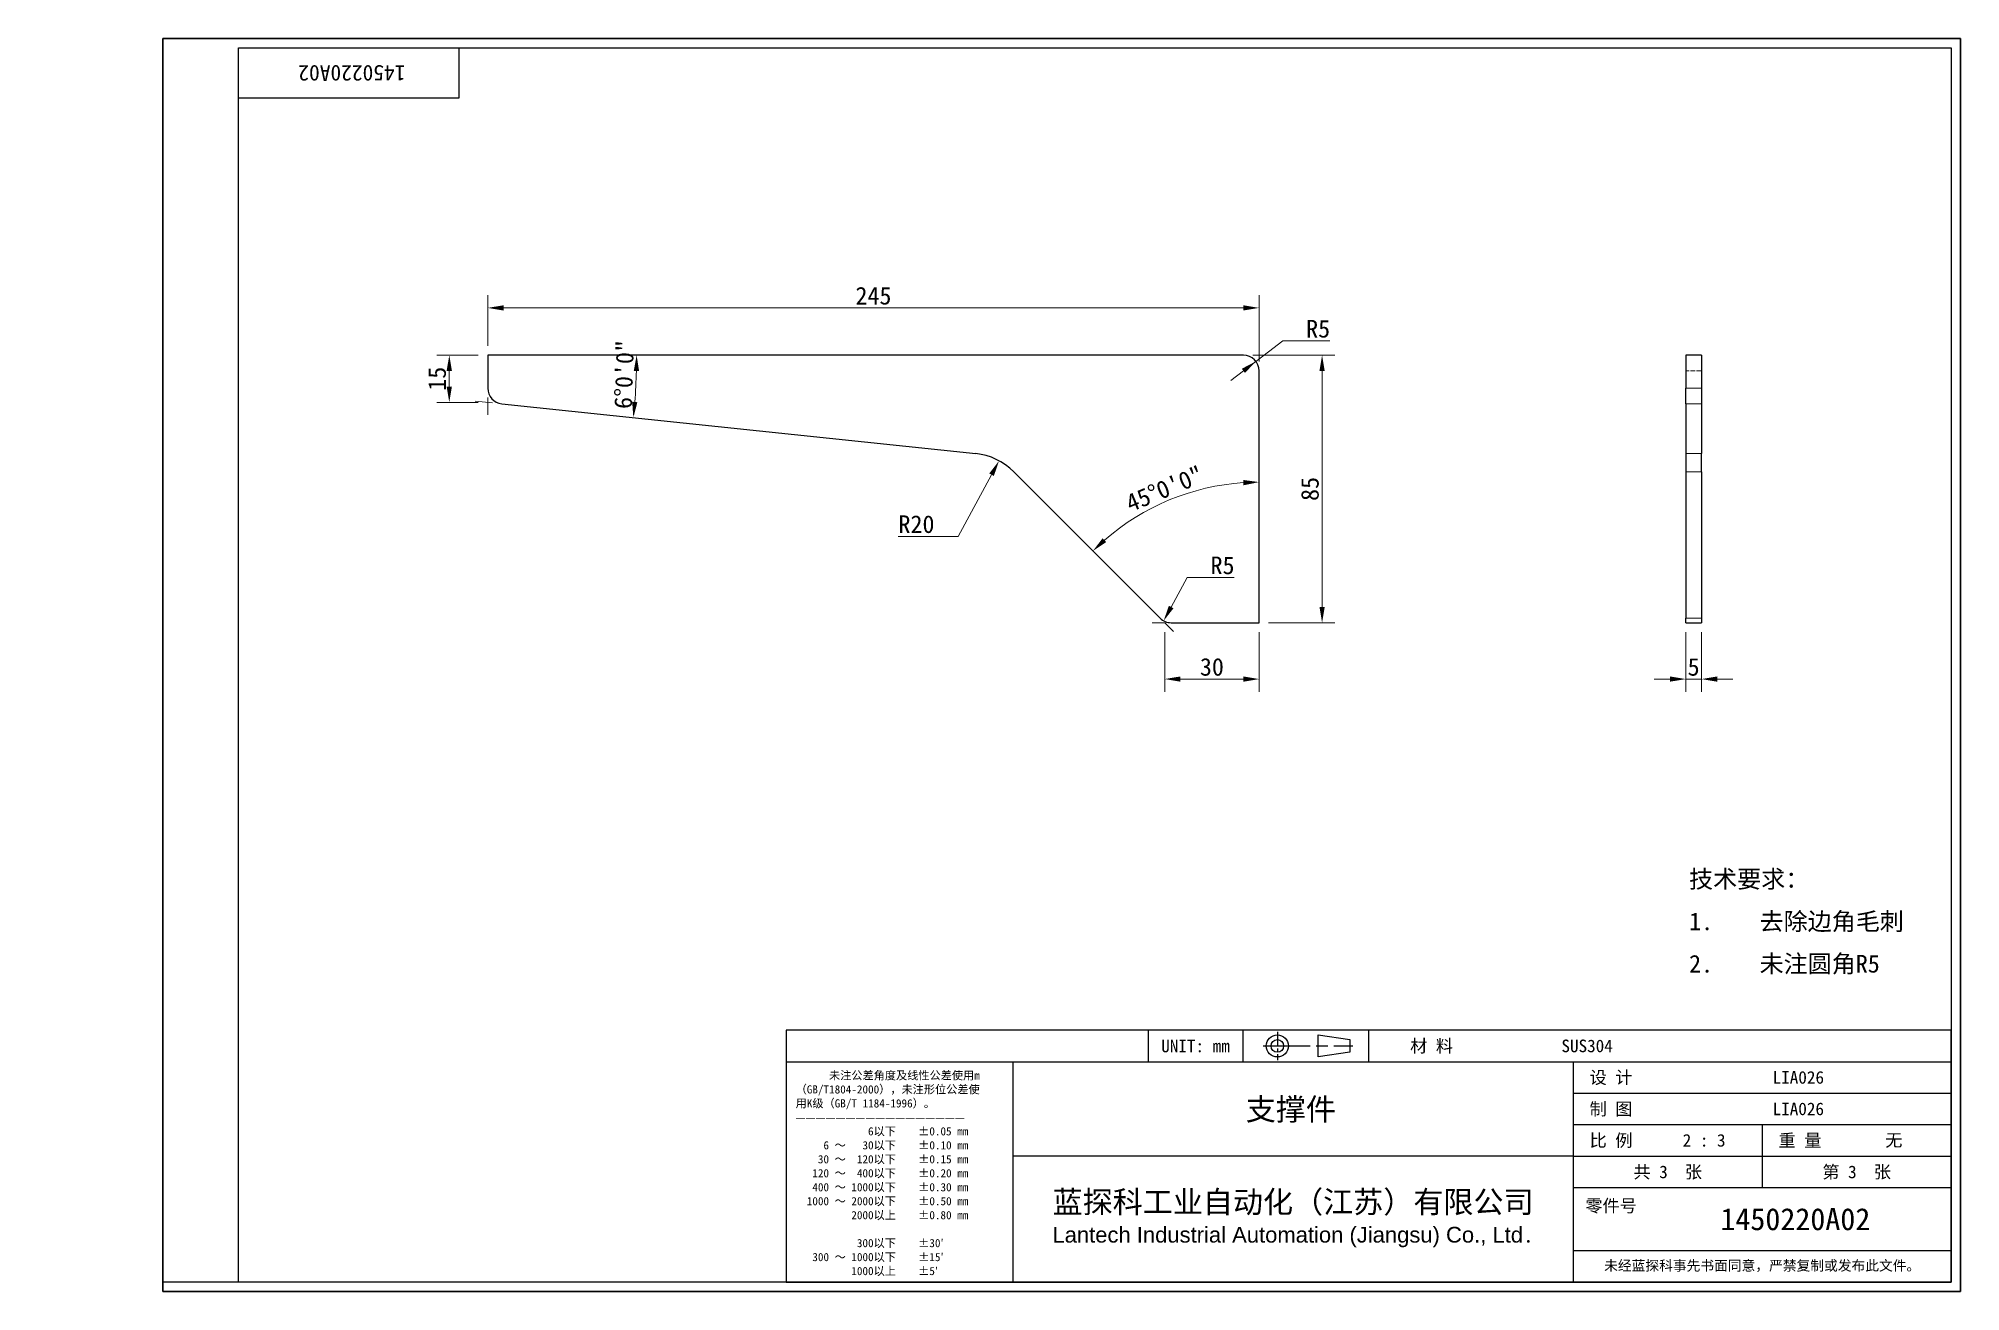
# Model space of a CAD drawing. Header units: millimetres. Extents: x -28 to 583, y 11 to 409.
import ezdxf
from ezdxf.enums import TextEntityAlignment as Align

# ---------------------------------------------------------------- set-up
doc = ezdxf.new("R2010")
doc.units = ezdxf.units.MM
doc.header["$LTSCALE"] = 2
doc.linetypes.add('CHAIN', pattern=[0.3543, 0.2362, -0.0295, 0.0591, -0.0295])
doc.linetypes.add('DASHED', pattern=[0.2067, 0.1654, -0.0413])
for name, color, linetype, lineweight in [('1', 7, 'Continuous', 18), ('可见 (ISO)', 7, 'Continuous', 25), ('可见窄的 (ISO)', 7, 'Continuous', 18), ('图框 (ISO)', 7, 'Continuous', 35), ('标题 (ISO)', 7, 'Continuous', 25)]:
    doc.layers.add(name, color=color, linetype=linetype, lineweight=lineweight)
for name, color, linetype, lineweight, true_color in [('尺寸 (ISO)', 7, 'Continuous', 18, 0x008000), ('符号 (ISO)', 7, 'Continuous', 18, 0x008000), ('隐藏窄的 (ISO)', 5, 'DASHED', 18, 0x0000ff)]:
    doc.layers.add(name, color=color, linetype=linetype, lineweight=lineweight, true_color=true_color)
doc.styles.add('文本样式164', font='SimSun.ttf')
doc.styles.add('文本样式165', font='SimSun.ttf')
doc.styles.add('文本样式74', font='SimSun.ttf')
doc.styles.add('最新国标', font='simfang.ttf')
doc.styles.add('注释文本 (ISO)', font='simfang.ttf')
doc.dimstyles.new('默认 (GB)', dxfattribs={"dimscale": 2, "dimtxt": 2.8, "dimasz": 2.5, "dimexe": 2, "dimexo": 1.5, "dimgap": 0.5, "dimtad": 1, "dimtoh": 1, "dimdsep": 46, "dimtxsty": '最新国标', "dimcen": 0.09, "dimdle": 10, "dimclrd": 256, "dimclre": 256, "dimclrt": 256, "dimaunit": 1, "dimadec": 3, "dimazin": 2, "dimtfac": 0.535714, "dimtdec": 3, "dimtmove": 0, "dimatfit": 3, "dimfxl": 0, "dimtolj": 1, "dimlwd": -1, "dimlwe": -1, "dimarcsym": 0})

# ---------------------------------------------------------------- blocks, each defined once
blk = doc.blocks.new('图框 最新国标')
at = {"layer": '图框 (ISO)'}
for p, q in [((6, 7), (6, 204.5)), ((6, 204.5), (291.5, 204.5)), ((291.5, 204.5), (291.5, 5.5)), ((6, 7), (6, 5.5)), ((6, 7), (6, 5.5)), ((291.5, 5.5), (6, 5.5))]:
    blk.add_line(p, q, dxfattribs=at)
at = {"layer": '图框 (ISO)', "color": 7, "linetype": 'Continuous', "lineweight": 25}
for p, q in [((18, 203), (290, 203)), ((18, 7), (18, 203)), ((18, 203), (290, 203)), ((53, 203), (53, 195)), ((290, 203), (290, 7)), ((290, 203), (290, 7)), ((53, 195), (18, 195)), ((290, 7), (6, 7)), ((290, 7), (18, 7))]:
    blk.add_line(p, q, dxfattribs=at)
at = {"layer": '图框 (ISO)', "style": '文本样式74'}
blk.add_attdef('零件代号_001', (44.53, 200.25), '', height=2.5, rotation=180, dxfattribs=at)
blk = doc.blocks.new('标题栏 最新国标')
at = {"layer": '标题 (ISO)'}
for p, q in [((381.98, -183.84), (196.98, -183.84)), ((196.98, -183.84), (196.98, -223.84)), ((254.48, -183.84), (254.48, -188.84)), ((269.48, -183.84), (269.48, -188.84)), ((281.48, -188.09), (281.48, -184.59)), ((281.48, -184.59), (286.48, -185.34)), ((286.48, -185.34), (286.48, -187.34)), ((289.48, -183.84), (289.48, -188.84)), ((381.98, -223.84), (381.98, -183.84)), ((383.48, -183.84), (383.48, -225.34)), ((196.98, -188.84), (381.98, -188.84)), ((232.98, -188.84), (232.98, -223.84)), ((286.48, -187.34), (281.48, -188.09)), ((321.98, -188.84), (321.98, -223.84)), ((321.98, -193.84), (381.98, -193.84)), ((321.98, -198.84), (381.98, -198.84)), ((351.98, -198.84), (351.98, -208.84)), ((321.98, -203.84), (232.98, -203.84)), ((321.98, -203.84), (381.98, -203.84)), ((321.98, -208.84), (381.98, -208.84)), ((321.98, -218.84), (381.98, -218.84)), ((196.98, -223.84), (381.98, -223.84)), ((383.48, -225.34), (196.98, -225.34))]:
    blk.add_line(p, q, dxfattribs=at)
at = {"layer": '标题 (ISO)', "linetype": 'CHAIN', "ltscale": 5.000333}
blk.add_line((274.98, -184.09), (274.98, -188.59), dxfattribs=at)
at = {"layer": '标题 (ISO)', "linetype": 'CHAIN', "ltscale": 15.834605}
blk.add_line((272.73, -186.34), (286.98, -186.34), dxfattribs=at)
at = {"layer": '标题 (ISO)'}
for radius in [1.75, 1]:
    blk.add_circle((274.98, -186.34), radius, dxfattribs=at)
at = {"layer": '1', "style": '文本样式164'}
for s, p in [('UNIT: mm', (261.98, -186.34)), ('材 料', (299.48, -186.34)), ('设 计', (327.98, -191.34)), ('制 图', (327.98, -196.34)), ('比 例', (327.98, -201.34)), ('重 量', (357.98, -201.34)), ('共 3  张', (336.98, -206.34)), ('第 3  张', (366.98, -206.34))]:
    blk.add_text(s, height=2, dxfattribs=at).set_placement(p, align=Align.MIDDLE_CENTER)
at = {"layer": '标题 (ISO)', "style": '注释文本 (ISO)'}
for s, insert, char_height, attachment_point, line_spacing_factor in [('\\fSimSun|b0|i0;{\\H1.3000;      未注公差角度及线性公差使用m\\P}\\fSimSun|b0|i0;{\\H1.3000;（GB/T1804-2000），未注形位公差使\\P}\\fSimSun|b0|i0;{\\H1.3000;用K级（GB/T 1184-1996）。\\P}\\fSimSun|b0|i0;{\\H1.3000;—————————————————\\P}\\fSimSun|b0|i0;{\\H1.3000;             6以下    ±0.05 mm\\P}\\fSimSun|b0|i0;{\\H1.3000;     6 ～   30以下    ±0.10 mm\\P}\\fSimSun|b0|i0;{\\H1.3000;    30 ～  120以下    ±0.15 mm\\P}\\fSimSun|b0|i0;{\\H1.3000;   120 ～  400以下    ±0.20 mm\\P}\\fSimSun|b0|i0;{\\H1.3000;   400 ～ 1000以下    ±0.30 mm\\P}\\fSimSun|b0|i0;{\\H1.3000;  1000 ～ 2000以下    ±0.50 mm\\P}\\fSimSun|b0|i0;{\\H1.3000;          2000以上    ±0.80 mm\\P}\\fSimSun|b0|i0;{\\H1.3000;\\P}\\fSimSun|b0|i0;{\\H1.3000;           300以下    ±30′\\P}\\fSimSun|b0|i0;{\\H1.3000;   300 ～ 1000以下    ±15′\\P}\\fSimSun|b0|i0;{\\H1.3000;          1000以上    ±5′}', (198.48, -206.63), 1.3, 4, 1.023913), ('{\\fMicrosoft YaHei|b0|i0|c134|p34;\\H1.75x;蓝探科工业自动化（江苏）有限公司\\P\\fArial|b0|i0|c0|p34;\\H0.71429x;Lantech Industrial Automation (Jiangsu) Co., Ltd\\fFangSong|b0|i0|c134|p49;.\\H1.15195x; }', (277.48, -213.84), 2, 5, 0.978695)]:
    blk.add_mtext(s, dxfattribs=dict(at, insert=insert, char_height=char_height, attachment_point=attachment_point, line_spacing_factor=line_spacing_factor))
at = {"layer": '标题 (ISO)', "attachment_point": 5, "style": '注释文本 (ISO)'}
for s, insert, char_height in [('\\fFangSong|b0|i0;零件号', (327.98, -211.84), 2), ('\\fSimSun|b0|i0;{\\H1.6000;未经蓝探科事先书面同意，严禁复制或发布此文件。}', (351.98, -221.34), 1.6)]:
    blk.add_mtext(s, dxfattribs=dict(at, insert=insert, char_height=char_height))
at = {"layer": '标题 (ISO)'}
for tag, p, height, style in [('材料_001', (320.09, -187.33), 2, '注释文本 (ISO)'), ('设计人_001', (353.63, -192.33), 2, '注释文本 (ISO)'), ('库存编号_001', (269.97, -198.14), 3.5, '文本样式165'), ('设计人_001', (353.63, -197.33), 2, '注释文本 (ISO)'), ('视图比例_001', (339.35, -202.33), 2, '注释文本 (ISO)'), ('质量\\P3;_001', (371.53, -202.3), 2, '注释文本 (ISO)'), ('零件代号_001', (345.34, -215.59), 3.5, '文本样式165')]:
    blk.add_attdef(tag, p, '', height=height, dxfattribs=dict(at, style=style))
blk = doc.blocks.new('*D5')
at = {"layer": 'Defpoints', "color": 0, "transparency": 16777216}
for p in [(115.21, 323.42), (115.21, 308.42), (360.21, 303.42)]:
    blk.add_point(p, dxfattribs=at)
at = {"layer": '尺寸 (ISO)', "color": 116, "true_color": 0x00803f, "transparency": 16777216}
for p, q in [((115.21, 311.42), (115.21, 327.42)), ((360.21, 306.42), (360.21, 327.42)), ((355.21, 323.42), (120.21, 323.42))]:
    blk.add_line(p, q, dxfattribs=at)
for points in [[(120.21, 324.25), (120.21, 322.59), (115.21, 323.42)], [(355.21, 324.25), (355.21, 322.59), (360.21, 323.42)]]:
    blk.add_solid(points, dxfattribs=at)
at = {"layer": '尺寸 (ISO)', "transparency": 16777216, "insert": (237.71, 327.25), "char_height": 5.6, "attachment_point": 5, "style": '最新国标'}
blk.add_mtext('\\A1;245', dxfattribs=at)
blk = doc.blocks.new('*D6')
at = {"layer": 'Defpoints', "color": 0, "transparency": 16777216}
for p in [(355.21, 308.42), (360.21, 223.42), (380.21, 223.42)]:
    blk.add_point(p, dxfattribs=at)
at = {"layer": '尺寸 (ISO)', "color": 116, "true_color": 0x00803f, "transparency": 16777216}
for p, q in [((358.21, 308.42), (384.21, 308.42)), ((380.21, 303.42), (380.21, 228.42)), ((363.21, 223.42), (384.21, 223.42))]:
    blk.add_line(p, q, dxfattribs=at)
for points in [[(379.38, 303.42), (381.04, 303.42), (380.21, 308.42)], [(379.38, 228.42), (381.04, 228.42), (380.21, 223.42)]]:
    blk.add_solid(points, dxfattribs=at)
at = {"layer": '尺寸 (ISO)', "transparency": 16777216, "insert": (376.38, 265.92), "char_height": 5.6, "attachment_point": 5, "rotation": 90, "style": '最新国标'}
blk.add_mtext('\\A1;85', dxfattribs=at)
blk = doc.blocks.new('*D7')
at = {"layer": 'Defpoints', "color": 0, "transparency": 16777216}
for p in [(330.21, 223.42), (360.21, 223.42), (360.21, 205.53)]:
    blk.add_point(p, dxfattribs=at)
at = {"layer": '尺寸 (ISO)', "color": 116, "true_color": 0x00803f, "transparency": 16777216}
for p, q in [((330.21, 220.42), (330.21, 201.53)), ((360.21, 220.42), (360.21, 201.53)), ((335.21, 205.53), (355.21, 205.53))]:
    blk.add_line(p, q, dxfattribs=at)
for points in [[(335.21, 206.36), (335.21, 204.7), (330.21, 205.53)], [(355.21, 206.36), (355.21, 204.7), (360.21, 205.53)]]:
    blk.add_solid(points, dxfattribs=at)
at = {"layer": '尺寸 (ISO)', "transparency": 16777216, "insert": (345.21, 209.36), "char_height": 5.6, "attachment_point": 5, "style": '最新国标'}
blk.add_mtext('\\A1;30', dxfattribs=at)
blk = doc.blocks.new('*D8')
at = {"layer": 'Defpoints', "color": 0, "transparency": 16777216}
for p in [(282.25, 271.38), (340.88, 265.55), (360.21, 223.42), (360.21, 193.42)]:
    blk.add_point(p, dxfattribs=at)
at = {"layer": '尺寸 (ISO)', "color": 116, "true_color": 0x00803f, "transparency": 16777216}
blk.add_arc((360.21, 193.42), 74.67, 93.83732, 131.16268, dxfattribs=at)
for points in [[(355.18, 268.76), (355.24, 267.09), (360.21, 268.09)], [(311.63, 249.03), (310.49, 250.25), (307.41, 246.22)]]:
    blk.add_solid(points, dxfattribs=at)
at = {"layer": '尺寸 (ISO)', "transparency": 16777216, "insert": (330.17, 265.95), "char_height": 5.6, "attachment_point": 5, "rotation": 22.5, "style": '最新国标'}
blk.add_mtext('\\A1;45°0\'0"', dxfattribs=at)
blk = doc.blocks.new('*D9')
at = {"layer": 'Defpoints', "color": 0, "transparency": 16777216}
for p in [(102.99, 308.42), (115.21, 308.42), (115.21, 293.42)]:
    blk.add_point(p, dxfattribs=at)
at = {"layer": '尺寸 (ISO)', "color": 116, "true_color": 0x00803f, "transparency": 16777216}
for p, q in [((112.21, 308.42), (98.99, 308.42)), ((102.99, 298.42), (102.99, 303.42)), ((112.21, 293.42), (98.99, 293.42))]:
    blk.add_line(p, q, dxfattribs=at)
for points in [[(102.15, 303.42), (103.82, 303.42), (102.99, 308.42)], [(102.15, 298.42), (103.82, 298.42), (102.99, 293.42)]]:
    blk.add_solid(points, dxfattribs=at)
at = {"layer": '尺寸 (ISO)', "transparency": 16777216, "insert": (99.15, 300.92), "char_height": 5.6, "attachment_point": 5, "rotation": 90, "style": '最新国标'}
blk.add_mtext('\\A1;15', dxfattribs=at)
blk = doc.blocks.new('*D10')
at = {"layer": 'Defpoints', "color": 0, "transparency": 16777216}
for p in [(-27.51, 308.42), (355.21, 308.42), (162.03, 295.17), (119.69, 292.95)]:
    blk.add_point(p, dxfattribs=at)
at = {"layer": '尺寸 (ISO)', "color": 116, "true_color": 0x00803f, "transparency": 16777216}
blk.add_arc((-27.51, 308.42), 190, 355.50786, 358.49214, dxfattribs=at)
for points in [[(161.59, 303.43), (163.26, 303.41), (162.49, 308.42)], [(162.74, 293.46), (161.08, 293.62), (161.45, 288.56)]]:
    blk.add_solid(points, dxfattribs=at)
at = {"layer": '尺寸 (ISO)', "transparency": 16777216, "insert": (158.56, 302.27), "char_height": 5.6, "attachment_point": 5, "rotation": 88.10774, "style": '最新国标'}
blk.add_mtext('\\A1;6°0\'0"', dxfattribs=at)
blk = doc.blocks.new('*D11')
at = {"layer": 'Defpoints', "color": 0, "transparency": 16777216}
for p in [(277.6, 274.84), (268.11, 257.24)]:
    blk.add_point(p, dxfattribs=at)
at = {"layer": '尺寸 (ISO)', "color": 116, "true_color": 0x00803f, "transparency": 16777216}
for p, q in [((264.66, 250.86), (275.23, 270.44)), ((245.56, 250.86), (264.66, 250.86))]:
    blk.add_line(p, q, dxfattribs=at)
blk.add_solid([(274.5, 270.84), (275.96, 270.05), (277.6, 274.84)], dxfattribs=at)
at = {"layer": '尺寸 (ISO)', "transparency": 16777216, "insert": (251.37, 254.69), "char_height": 5.6, "attachment_point": 5, "style": '最新国标'}
blk.add_mtext('\\A1;R20', dxfattribs=at)
blk = doc.blocks.new('*D12')
at = {"layer": 'Defpoints', "color": 0, "transparency": 16777216}
for p in [(332.28, 228.42), (329.88, 224.03)]:
    blk.add_point(p, dxfattribs=at)
at = {"layer": '尺寸 (ISO)', "color": 116, "true_color": 0x00803f, "transparency": 16777216}
for p, q in [((337.4, 237.78), (332.28, 228.42)), ((352.3, 237.78), (337.4, 237.78))]:
    blk.add_line(p, q, dxfattribs=at)
blk.add_solid([(331.55, 228.82), (333.01, 228.02), (329.88, 224.03)], dxfattribs=at)
at = {"layer": '尺寸 (ISO)', "transparency": 16777216, "insert": (348.59, 241.61), "char_height": 5.6, "attachment_point": 5, "style": '最新国标'}
blk.add_mtext('\\A1;R5', dxfattribs=at)
blk = doc.blocks.new('*D13')
at = {"layer": 'Defpoints', "color": 0, "transparency": 16777216}
for p in [(359.2, 306.44), (355.21, 303.42)]:
    blk.add_point(p, dxfattribs=at)
at = {"layer": '尺寸 (ISO)', "color": 116, "true_color": 0x00803f, "transparency": 16777216}
for p, q in [((367.76, 312.92), (363.18, 309.46)), ((382.66, 312.92), (367.76, 312.92)), ((355.21, 303.42), (359.2, 306.44)), ((359.2, 306.44), (363.18, 309.46)), ((355.21, 303.42), (351.22, 300.4))]:
    blk.add_line(p, q, dxfattribs=at)
blk.add_solid([(354.71, 304.09), (355.71, 302.76), (359.2, 306.44)], dxfattribs=at)
at = {"layer": '尺寸 (ISO)', "transparency": 16777216, "insert": (378.95, 316.76), "char_height": 5.6, "attachment_point": 5, "style": '最新国标'}
blk.add_mtext('\\A1;R5', dxfattribs=at)
blk = doc.blocks.new('*D14')
at = {"layer": 'Defpoints', "color": 0, "transparency": 16777216}
for p in [(495.72, 223.42), (500.72, 223.42), (500.72, 205.53)]:
    blk.add_point(p, dxfattribs=at)
at = {"layer": '尺寸 (ISO)', "color": 116, "true_color": 0x00803f, "transparency": 16777216}
for p, q in [((495.72, 220.42), (495.72, 201.53)), ((500.72, 220.42), (500.72, 201.53)), ((490.72, 205.53), (485.72, 205.53)), ((495.72, 205.53), (500.72, 205.53)), ((505.72, 205.53), (510.72, 205.53))]:
    blk.add_line(p, q, dxfattribs=at)
for points in [[(490.72, 206.36), (490.72, 204.7), (495.72, 205.53)], [(505.72, 206.36), (505.72, 204.7), (500.72, 205.53)]]:
    blk.add_solid(points, dxfattribs=at)
at = {"layer": '尺寸 (ISO)', "transparency": 16777216, "insert": (498.22, 209.36), "char_height": 5.6, "attachment_point": 5, "style": '最新国标'}
blk.add_mtext('\\A1;5', dxfattribs=at)

msp = doc.modelspace()

# ---------------------------------------------------------------- linework, layer by layer
at = {"layer": '可见 (ISO)'}
for p, q in [((355.2096, 308.4216), (115.2096, 308.4216)), ((115.2096, 308.4216), (115.2096, 297.9236)), ((500.7182, 308.4216), (495.7182, 308.4216)), ((495.7182, 308.4216), (495.7182, 297.9236)), ((500.7182, 308.4216), (500.7182, 297.9236)), ((360.2096, 223.4216), (360.2096, 303.4216)), ((495.7182, 292.951), (495.7182, 297.9236)), ((500.7182, 297.9236), (500.7182, 292.951)), ((119.6869, 292.951), (270.196, 277.1318)), ((495.7182, 292.951), (495.7182, 277.1318)), ((500.7182, 292.951), (500.7182, 277.1318)), ((495.7182, 277.1318), (495.7182, 271.3835)), ((500.7182, 271.3835), (500.7182, 277.1318)), ((282.2476, 271.3835), (328.7451, 224.886)), ((495.7182, 271.3835), (495.7182, 224.886)), ((500.7182, 271.3835), (500.7182, 224.886)), ((332.2806, 223.4216), (360.2096, 223.4216)), ((495.7182, 223.4216), (495.7182, 224.886)), ((495.7182, 223.4216), (500.7182, 223.4216)), ((500.7182, 224.886), (500.7182, 223.4216))]:
    msp.add_line(p, q, dxfattribs=at)
for centre, radius, start, end in [((355.2096, 303.4216), 5, 0, 90), ((120.2096, 297.9236), 5, 180, 264), ((268.1055, 257.2414), 20, 45, 84), ((332.2806, 228.4216), 5, 225, 270)]:
    msp.add_arc(centre, radius, start, end, dxfattribs=at)
at = {"layer": '可见窄的 (ISO)'}
for p, q in [((500.7182, 297.9236), (495.7182, 297.9236)), ((495.7182, 292.951), (500.7182, 292.951)), ((500.7182, 277.1318), (495.7182, 277.1318)), ((495.7182, 271.3835), (500.7182, 271.3835)), ((500.7182, 224.886), (495.7182, 224.886))]:
    msp.add_line(p, q, dxfattribs=at)
at = {"layer": '尺寸 (ISO)'}
for p, q in [((116.7034, 293.2646), (111.2315, 293.8397)), ((115.2096, 294.9236), (115.2096, 289.4216)), ((330.2096, 223.4216), (326.2096, 223.4216)), ((330.2096, 223.4216), (333.038, 220.5931))]:
    msp.add_line(p, q, dxfattribs=at)
at = {"layer": '隐藏窄的 (ISO)', "ltscale": 4.761642}
msp.add_line((500.7182, 303.4216), (495.7182, 303.4216), dxfattribs=at)

# ---------------------------------------------------------------- block references
at = {"xscale": 2, "yscale": 2, "zscale": 2}
msp.add_blockref('图框 最新国标', (0, 0), dxfattribs=at).add_auto_attribs({'零件代号_001': '1450220A02'})
ref = msp.add_blockref('标题栏 最新国标', (-183.9651, 461.6886), dxfattribs=dict(xscale=2, yscale=2, zscale=2))
ref.add_attrib('零件代号_001', '1450220A02', (506.7179, 30.5), dxfattribs={"layer": '标题 (ISO)', "height": 7, "style": '文本样式165'})
ref.add_attrib('库存编号_001', '支撑件', (355.9832, 65.4022), dxfattribs={"layer": '标题 (ISO)', "height": 7, "style": '文本样式165'})
ref.add_attrib('质量\\P3;_001', '无', (559.0857, 57.08), dxfattribs={"layer": '标题 (ISO)', "height": 4, "style": '注释文本 (ISO)'})
ref.add_attrib('视图比例_001', '2 : 3', (494.7429, 57.0343), dxfattribs={"layer": '标题 (ISO)', "height": 4, "style": '注释文本 (ISO)'})
ref.add_attrib('设计人_001', 'LIA026', (523.3029, 77.0229), dxfattribs={"layer": '标题 (ISO)', "height": 4, "style": '注释文本 (ISO)'})
ref.add_attrib('设计人_001', 'LIA026', (523.3029, 67.0229), dxfattribs={"layer": '标题 (ISO)', "height": 4, "style": '注释文本 (ISO)'})
ref.add_attrib('材料_001', 'SUS304', (456.2229, 87.0229), dxfattribs={"layer": '标题 (ISO)', "height": 4, "style": '注释文本 (ISO)'})

# ---------------------------------------------------------------- texts
at = {"layer": '符号 (ISO)', "insert": (496.7666, 128.2332), "char_height": 5.6, "width": 67.101752, "attachment_point": 4, "line_spacing_factor": 1.441304, "style": '注释文本 (ISO)'}
msp.add_mtext('\\fSimSun|b0|i0;{\\H5.6000;技术要求：\\P}\\fSimSun|b0|i0;{\\H5.6000;1.^I}\\fSimSun|b0|i0;{\\H5.6000;去除边角毛刺\\P}\\fSimSun|b0|i0;{\\H5.6000;2.^I}\\fSimSun|b0|i0;{\\H5.6000;未注圆角R5}', dxfattribs=at)

# ---------------------------------------------------------------- dimensions: what is measured, and where the dimension line sits
at = {"layer": '尺寸 (ISO)', "color": 116, "true_color": 0x00803f}
for base, p1, p2, picture, middle in [((115.2096, 323.4216), (360.2096, 303.4216), (115.2096, 308.4216), '*D5', (237.7096, 323.4216)), ((360.2096, 205.5315), (330.2096, 223.4216), (360.2096, 223.4216), '*D7', (345.2096, 205.5315))]:
    dim = msp.add_linear_dim(base=base, p1=p1, p2=p2, dimstyle='默认 (GB)', override={"dimgap": 0.5, "dimtoh": 0, "dimdec": 2, "dimtol": 0, "dimlim": 0, "dimtp": 0, "dimtm": 0, "dimtdec": 3, "dimtofl": 0, "dimatfit": 1}, dxfattribs=at)
    dim.commit()
    dim.dimension.update_dxf_attribs({"geometry": picture, "text_midpoint": middle, "dimtype": 160})
for center, mpoint, picture, middle in [((355.2096, 303.4216), (359.1957, 306.4399), '*D13', (378.9504, 312.9238)), ((268.1055, 257.2414), (277.6027, 274.8426), '*D11', (251.3722, 250.8558)), ((332.2806, 228.4216), (329.8823, 224.0343), '*D12', (348.5877, 237.7787))]:
    dim = msp.add_radius_dim(center=center, mpoint=mpoint, dimstyle='默认 (GB)', override={"dimgap": 0.5, "dimtih": 1, "dimdec": 2, "dimlfac": 1, "dimcen": 0, "dimtol": 0, "dimlim": 0, "dimtp": 0, "dimtm": 0, "dimtdec": 3}, dxfattribs=at)
    dim.commit()
    dim.dimension.update_dxf_attribs({"geometry": picture, "text_midpoint": middle, "dimtype": 164})
for base, center, p1, p2, picture, middle in [((162.027, 295.1681), (-27.5059, 308.4216), (119.6869, 292.951), (355.2096, 308.4216), '*D10', (162.3862, 302.1479)), ((340.8836, 265.5472), (360.2096, 193.4216), (360.2096, 223.4216), (282.2476, 271.3835), '*D8', (331.6346, 262.4076))]:
    dim = msp.add_angular_dim_3p(base=base, center=center, p1=p1, p2=p2, dimstyle='默认 (GB)', override={"dimgap": 0.5, "dimtoh": 0, "dimse1": 1, "dimse2": 1, "dimtol": 0, "dimlim": 0, "dimtp": 0, "dimtm": 0, "dimtdec": 2}, dxfattribs=at)
    dim.commit()
    dim.dimension.update_dxf_attribs({"geometry": picture, "text_midpoint": middle, "dimtype": 165})
for base, p1, p2, angle, override, picture, middle in [((102.9864, 308.4216), (115.2096, 293.4216), (115.2096, 308.4216), 90, {"dimgap": 0.5, "dimtoh": 0, "dimdec": 2, "dimtol": 0, "dimlim": 0, "dimtp": 0, "dimtm": 0, "dimtdec": 3, "dimtofl": 0, "dimatfit": 1}, '*D9', (102.9864, 300.9216)), ((380.2096, 223.4216), (355.2096, 308.4216), (360.2096, 223.4216), 90, {"dimgap": 0.5, "dimtoh": 0, "dimdec": 2, "dimtol": 0, "dimlim": 0, "dimtp": 0, "dimtm": 0, "dimtdec": 3, "dimtofl": 0, "dimatfit": 1}, '*D6', (380.2096, 265.9216)), ((500.7182, 205.5315), (495.7182, 223.4216), (500.7182, 223.4216), 180, {"dimgap": 0.5, "dimtoh": 0, "dimdec": 2, "dimtol": 0, "dimlim": 0, "dimtp": 0, "dimtm": 0, "dimtdec": 3, "dimtofl": 1, "dimatfit": 1}, '*D14', (498.2182, 205.5315))]:
    dim = msp.add_linear_dim(base=base, p1=p1, p2=p2, angle=angle, dimstyle='默认 (GB)', override=override, dxfattribs=at)
    dim.commit()
    dim.dimension.update_dxf_attribs({"geometry": picture, "text_midpoint": middle, "dimtype": 160})

doc.saveas('drawing.dxf')
